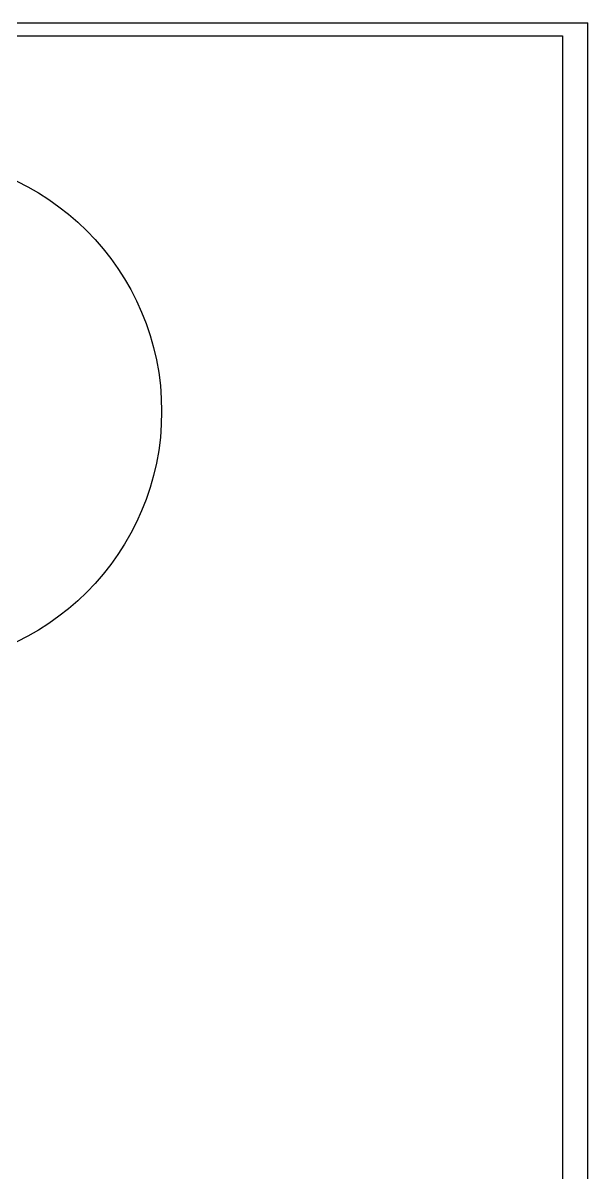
# Model space of a CAD drawing. Header units: millimetres. Extents: x 976 to 9349, y -1578 to 2211.
# Drawn here: x 2946.89 to 2968.97, y 993.4 to 1038.35 of the extents above; entities that cross this region are included whole.
import ezdxf

# ---------------------------------------------------------------- set-up
doc = ezdxf.new("R2010")
doc.units = ezdxf.units.MM
for name, color, linetype in [('Płytki', 254, 'Continuous'), ('Wbudowane', 175, 'Continuous'), ('Ściany', 7, 'Continuous')]:
    doc.layers.add(name, color=color, linetype=linetype)

# ---------------------------------------------------------------- blocks, each defined once
blk = doc.blocks.new('Z$W@#22483')
for p in [(0, 257.2), (237.3, 0)]:
    blk.add_line(p, (237.3, 257.2))

msp = doc.modelspace()

# ---------------------------------------------------------------- linework, layer by layer
at = {"layer": 'Płytki'}
for p, q in [((2733.172, 1038.35), (2967.472, 1038.35)), ((2732.672, 1037.85), (2967.972, 1037.85)), ((2967.972, 1037.85), (2967.972, 842.15))]:
    msp.add_line(p, q, dxfattribs=at)
at = {"layer": 'Wbudowane'}
msp.add_circle((2942.311, 1023.15), 10, dxfattribs=at)

# ---------------------------------------------------------------- block references
at = {"layer": 'Ściany'}
msp.add_blockref('Z$W@#22483', (2731.672, 781.15), dxfattribs=at)

doc.saveas('drawing.dxf')
